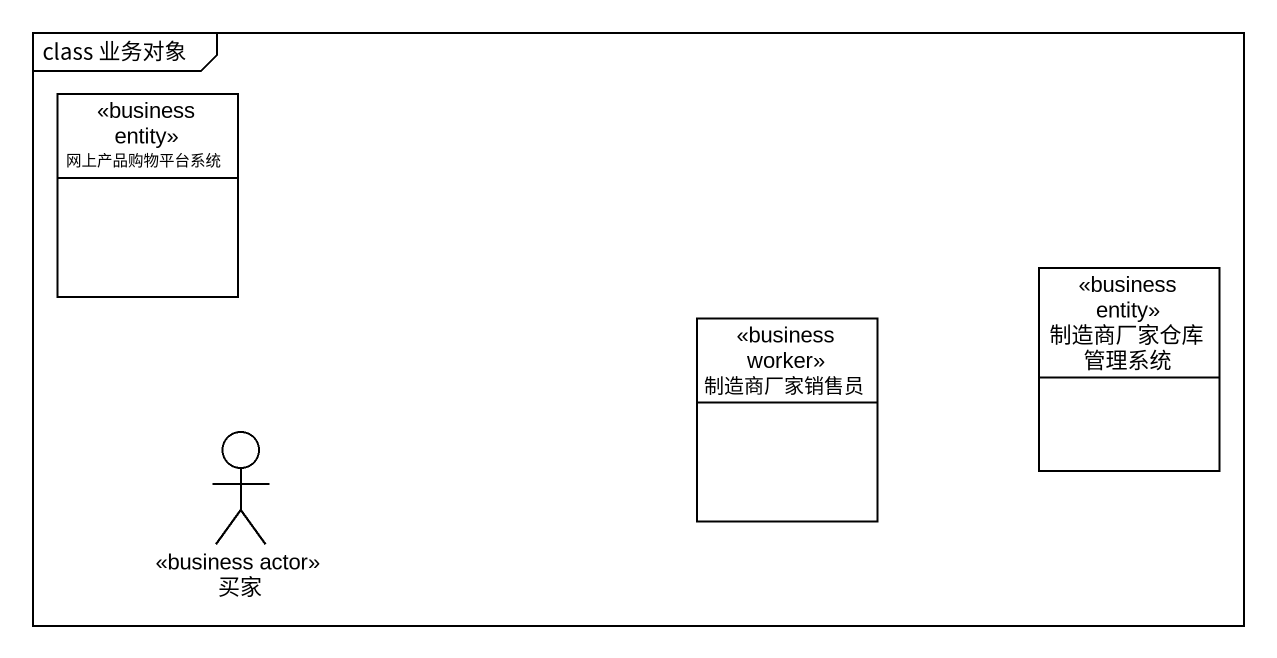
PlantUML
@startuml
mainframe class 业务对象
allowmixing
hide circle
hide empty members
class 网上产品购物平台系统 <<business entity>>
class 制造商厂家销售员 <<business worker>>
class 制造商厂家仓库管理系统 <<business entity>>
actor 买家 <<business actor>>
@enduml
